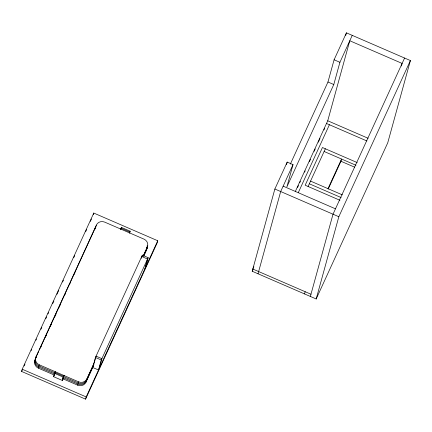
<?xml version="1.0" encoding="UTF-8"?>
<svg xmlns="http://www.w3.org/2000/svg" width="432" height="432" viewBox="0 0 432 432"><rect width="100%" height="100%" fill="white"/><g stroke="black" fill="none" stroke-linecap="round" stroke-linejoin="round"><path stroke-width="0.65" d="M21.6 371.439L22.21 369.214L93.776 213.052L157.745 240.759L157.135 242.984L85.568 399.152L21.6 371.439L22.162 370.213M54.329 375.062L38.383 368.156A6.345 5.913 15.4 0 1 35.035 360.25L35.953 356.913L96.412 224.98A6.345 5.913 15.4 0 1 104.695 222.118L143.948 239.117A6.345 5.913 15.4 0 1 147.296 247.023L146.378 250.36L143.856 255.868M38.383 368.156L39.301 364.819A6.345 5.913 15.4 0 1 35.953 356.913M93.317 214.72L93.776 213.052M62.359 380.473L64.017 375.527L62.359 380.473L53.633 376.699L55.291 371.747L54.529 374.528M62.726 379.669L63.644 376.331L54.923 372.557L53.633 376.699M62.915 378.783L77.636 385.155L78.554 381.823A6.345 5.913 15.4 0 0 86.837 378.956L93.965 363.398M120.749 229.349L121.057 228.236L129.784 232.016L129.476 233.123M120.971 229.095L121.43 227.426L130.151 231.206L129.692 232.875M77.636 385.155A6.345 5.913 15.4 0 0 85.919 382.293L86.837 378.956M95.461 357.48L92.707 367.481L98.523 370.003L101.277 359.996L148.165 257.683L142.349 255.166L95.461 357.48L101.277 359.996M93.323 366.136L93.933 363.911L86.53 380.068A6.345 5.913 15.4 0 1 78.251 382.936L63.531 376.558M94.241 362.804L96.077 356.135L101.893 358.652L99.139 368.653M85.568 399.152L86.184 396.927L157.745 240.759M141.215 258.385L141.734 256.511L147.55 259.027L144.79 269.033M142.004 256.414L142.349 255.166M145.411 267.689L148.165 257.683M290.347 164.101L327.969 82.004L334.093 59.778L346.432 32.848L410.4 60.561L387.747 142.803L316.181 298.971L252.212 271.258L274.865 189.016L287.204 162.092L293.02 164.608L286.897 186.84L333.785 84.521L339.908 62.294L352.247 35.37M286.502 164.63L287.204 162.092M258.028 273.78L280.681 191.533L293.02 164.608M345.713 35.451L346.432 32.848M295.402 191.333L327.737 120.776L349.78 40.754L402.116 63.428L401.398 66.031M304.549 293.933L305.165 291.708M310.365 296.449L333.018 214.207L404.584 58.039M316.181 298.971L338.834 216.724L410.4 60.561M24.127 365.926L24.97 364.09M31.142 350.617L31.703 349.391M35.915 340.205L36.472 338.98M40.964 329.184L41.807 327.348M45.738 318.773L46.575 316.937M47.979 313.875L48.541 312.649M52.753 303.464L53.876 301.012M56.959 294.273L58.644 290.601M62.575 282.026L63.418 280.19M73.802 257.531L74.644 255.695M85.585 231.811L86.708 229.36M90.358 221.4L91.481 218.948M38.723 351.308L35.645 358.025A6.345 5.913 15.4 0 0 38.993 365.931L54.94 372.838M39.285 350.087L60.28 304.274M60.836 303.053L65.038 293.895M65.594 292.669L69.795 283.511M70.357 282.285L74.552 273.127M75.114 271.906L96.104 226.093M36.461 356.697L35.338 359.138A6.345 5.913 15.4 0 0 38.686 367.043L54.637 373.95M40.657 347.533L41.218 346.313M45.419 337.149L46.537 334.708M50.177 326.765L51.295 324.324M54.373 317.601L56.052 313.94M59.13 307.222L60.809 303.556M64.73 295.002L65.572 293.171M69.487 284.618L70.33 282.787M74.245 274.239L75.087 272.403M94.678 229.646L95.801 227.205M35.035 360.25L35.591 359.03M120.69 229.046L121.43 227.426M129.411 232.821L130.151 231.206M143.089 256.203L147.296 247.023M143.348 256.09L146.993 248.135A6.345 5.913 15.4 0 0 147.49 245.975M93.631 365.024L86.227 381.181A6.345 5.913 15.4 0 1 77.944 384.048L62.608 377.406M143.602 255.976L146.686 249.248A6.345 5.913 15.4 0 0 147.091 245.889M85.919 382.293L93.118 366.584M253.881 266.728L252.823 269.039L310.981 294.23M252.212 271.258L253.006 269.53M297.594 187.439L298.431 185.609M299.835 182.552L300.391 181.327M304.598 172.157L305.154 170.932M309.361 161.762L310.478 159.316M314.123 151.367L315.241 148.921M318.325 142.198L320.004 138.532M323.93 129.973L324.767 128.137M298.312 192.591L329.411 124.729M308.081 186.484L325.355 148.786M327.996 188.654L341.566 159.035L340.956 161.26L328.212 189.065M334.093 59.778L339.908 62.294M327.969 82.004L333.785 84.521M327.737 120.776L368.14 138.278M326.5 123.466L366.881 140.962M357.199 162.578L322.445 147.528L305.17 185.22L339.925 200.275M324.119 151.481L355.952 165.267M340.648 161.125L354.726 167.227M310.549 181.094L342.382 194.886M309.312 183.789L341.145 197.575M283.149 186.149L335.486 208.823M274.865 189.016L338.834 216.724M39.301 364.819L78.554 381.823M54.551 373.361L63.277 377.141M22.21 369.214L86.184 396.927M146.864 247.606A6.345 5.913 15.4 0 1 146.378 250.36M96.352 225.617A6.345 5.913 15.4 0 1 96.655 225.158"/></g></svg>
